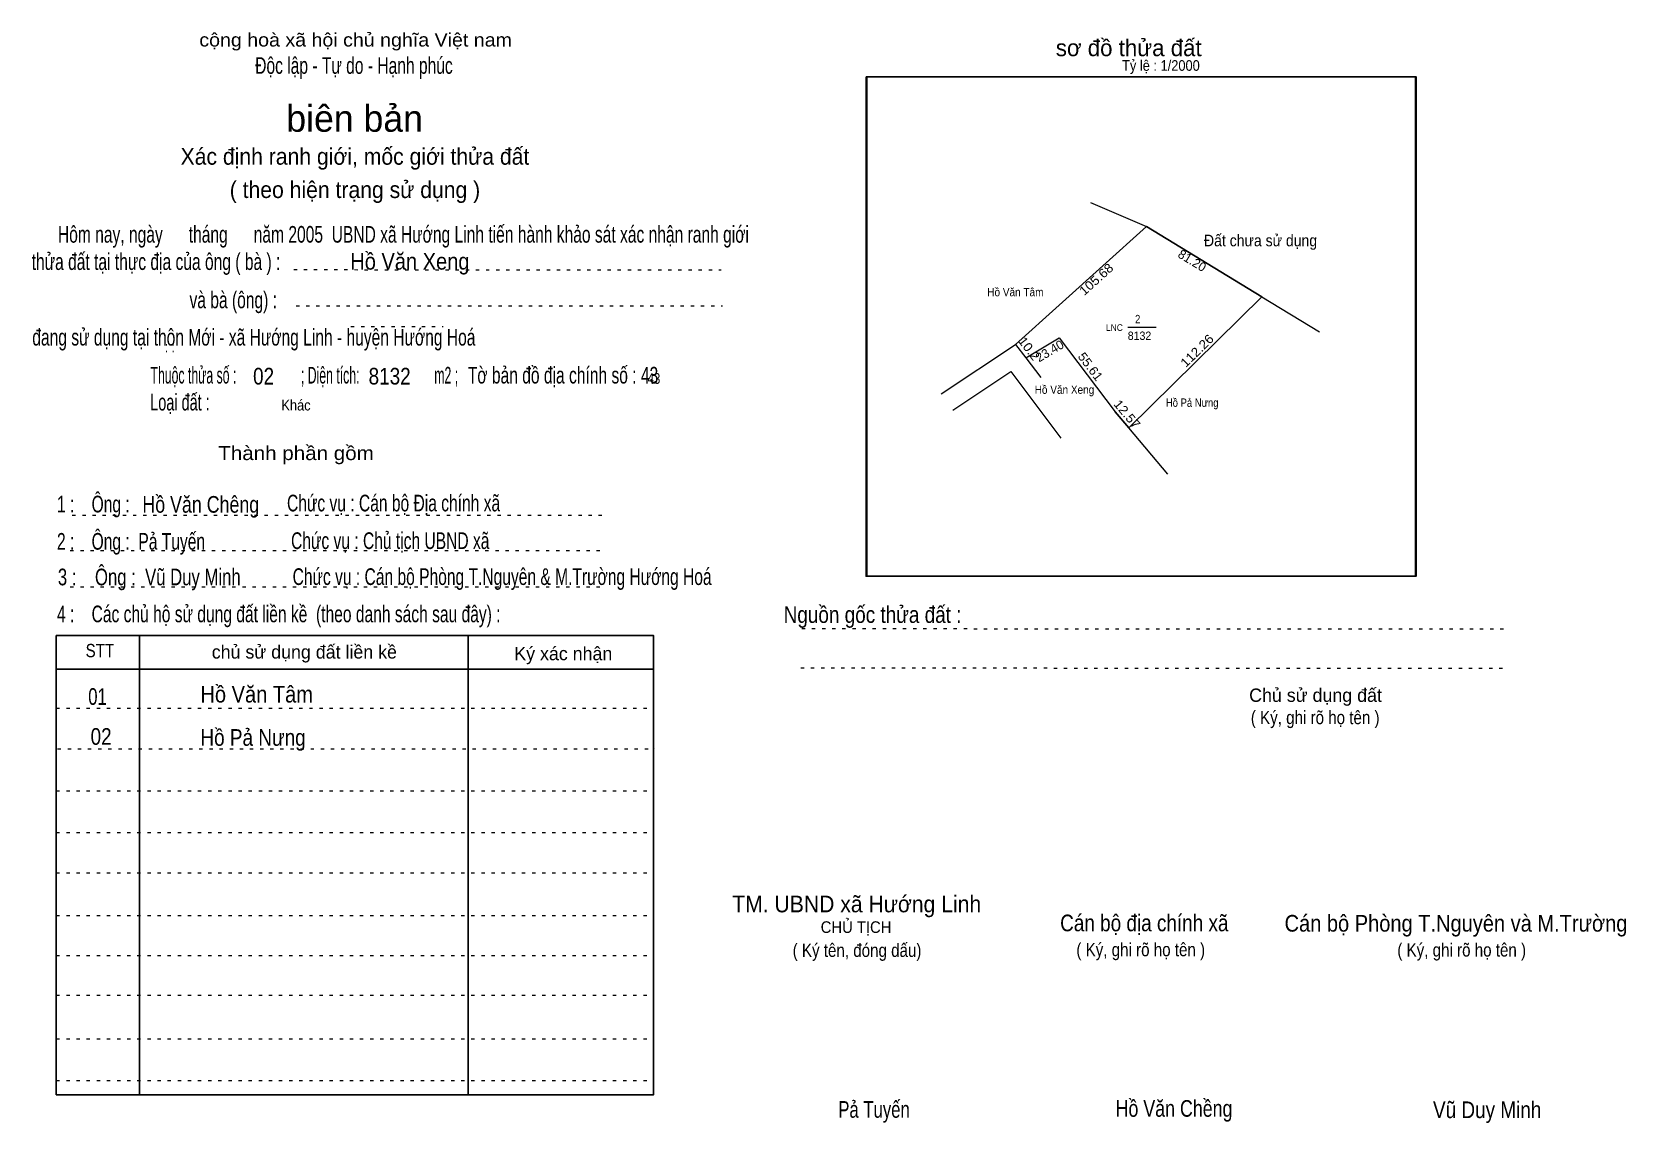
# Model space of a CAD drawing. Header units: centimetres. Extents: x -1.5 to 46.4, y -3.9 to 28.9.
import ezdxf
from ezdxf.enums import TextEntityAlignment as Align

# ---------------------------------------------------------------- set-up
doc = ezdxf.new("R2010")
doc.units = ezdxf.units.CM
doc.header["$LTSCALE"] = 0.17
doc.linetypes.add('DOTTED', pattern=[1.5, 0.3, -1.2])
for name, color, linetype in [('1', 7, 'Continuous'), ('16', 7, 'Continuous'), ('34', 7, 'Continuous'), ('51', 7, 'Continuous')]:
    doc.layers.add(name, color=color, linetype=linetype)
for name, color, linetype, lineweight in [('15', 7, 'Continuous', 13), ('2', 7, 'Continuous', 25), ('22', 7, 'Continuous', 13), ('5', 7, 'DOTTED', 13)]:
    doc.layers.add(name, color=color, linetype=linetype, lineweight=lineweight)

msp = doc.modelspace()

# ---------------------------------------------------------------- linework, layer by layer
at = {"layer": '15'}
msp.add_line((31.42, 20), (32.27, 20), dxfattribs=at)
at = {"layer": '2'}
msp.add_lwpolyline([(23.56, 27.52), (40.06, 27.52), (40.06, 12.52), (23.56, 12.52)], close=True, dxfattribs=at)
at = {"layer": '22'}
for p, q in [((30.3, 23.75), (31.98, 23.02)), ((31.98, 23.02), (28.05, 19.48)), ((31.45, 16.98), (35.45, 20.91)), ((25.82, 18), (28.05, 19.48)), ((28.05, 19.48), (28.36, 19.08)), ((28.36, 19.08), (28.81, 18.49)), ((31.45, 16.98), (31.04, 17.46)), ((32.62, 15.59), (31.45, 16.98))]:
    msp.add_line(p, q, dxfattribs=at)
msp.add_lwpolyline([(31.04, 17.46), (31.45, 16.98), (35.45, 20.91), (31.98, 23.02), (28.05, 19.48), (28.36, 19.08), (29.36, 19.68)], close=True, dxfattribs=at)
for points in [[(31.98, 23.02), (35.45, 20.91), (37.18, 19.86)], [(28.36, 19.08), (29.36, 19.68), (31.04, 17.46)], [(26.17, 17.51), (27.91, 18.67), (29.41, 16.67)]]:
    msp.add_lwpolyline(points, dxfattribs=at)
at = {"layer": '5'}
for p, q in [((6.37, 21.73), (19.21, 21.72)), ((6.44, 20.64), (19.25, 20.64)), ((8.09, 20.02), (10.86, 20.02)), ((-0.28, 14.36), (15.72, 14.36)), ((-0.34, 13.3), (15.66, 13.3)), ((-0.34, 12.2), (15.66, 12.2)), ((21.63, 10.95), (42.72, 10.94)), ((21.6, 9.77), (42.69, 9.76)), ((-0.76, 8.56), (17.18, 8.56)), ((-0.72, 7.34), (17.22, 7.34)), ((-0.76, 6.08), (17.18, 6.08)), ((-0.76, 4.83), (17.18, 4.83)), ((-0.76, 3.62), (17.18, 3.62)), ((-0.76, 2.33), (17.18, 2.33)), ((-0.76, 1.13), (17.18, 1.13)), ((-0.76, -0.06), (17.18, -0.06)), ((-0.76, -1.37), (17.18, -1.37)), ((-0.76, -2.62), (17.18, -2.62))]:
    msp.add_line(p, q, dxfattribs=at)
at = {"layer": '5', "linetype": 'Continuous', "lineweight": 25}
for p, q in [((1.74, 10.74), (1.74, -3.05)), ((11.61, 10.74), (11.61, -3.05)), ((-0.76, 9.73), (17.18, 9.73))]:
    msp.add_line(p, q, dxfattribs=at)
for points in [[(23.58, 27.52), (40.08, 27.52), (40.08, 12.52), (23.58, 12.52)], [(-0.76, 10.74), (17.18, 10.74), (17.18, -3.05), (-0.76, -3.05)]]:
    msp.add_lwpolyline(points, close=True, dxfattribs=at)

# ---------------------------------------------------------------- texts
at = {"layer": '1'}
for s, height, width, p in [('Đất chưa sử dụng', 0.35, 0.9, (33.71, 22.43)), ('01', 0.5, 0.75, (0.2, 8.66)), ('02', 0.5, 0.85, (0.27, 7.46))]:
    msp.add_text(s, height=height, dxfattribs=dict(at, width=width)).set_placement(p)
at = {"layer": '15'}
for s, width, p in [('2', 0.85, (31.64, 20.12)), ('8132', 0.95, (31.42, 19.62))]:
    msp.add_text(s, height=0.25, dxfattribs=dict(at, width=width)).set_placement(p)
at = {"layer": '16'}
for s, width, p in [('Hồ Văn Xeng', 0.9, (8.07, 21.73)), ('Hồ Văn Tâm', 0.9, (3.57, 8.73)), ('Hồ Pả Nưng', 0.85, (3.57, 7.43))]:
    msp.add_text(s, height=0.5, dxfattribs=dict(at, width=width)).set_placement(p)
for s, width, p in [('Hồ Văn Tâm', 0.9, (28.045, 20.93)), ('Hồ Văn Xeng', 0.9, (29.52, 18)), ('Hồ Pả Nưng', 0.85, (33.355, 17.61))]:
    msp.add_text(s, height=0.25, dxfattribs=dict(at, width=width)).set_placement(p, align=Align.CENTER)
at = {"layer": '22', "width": 0.95}
msp.add_text('LNC', height=0.2, dxfattribs=at).set_placement((31.02, 19.89), align=Align.CENTER)
at = {"layer": '34'}
for s, height, width, p in [(': : ', 0.32, 0.85, (2.5, 19.25)), ('02', 0.5, 0.85, (5.15, 18.28)), ('8132', 0.5, 0.85, (8.62, 18.28)), ('43', 0.32, 0.8, (17, 18.3)), ('Khác', 0.32, 0.9, (6, 17.5))]:
    msp.add_text(s, height=height, dxfattribs=dict(at, width=width)).set_placement(p)
at = {"layer": '5'}
for s, height, width, p in [('cộng hoà xã hội chủ nghĩa Việt nam', 0.4, 1.1, (8.23, 28.43)), ('Độc lập - Tự do - Hạnh phúc', 0.5, 0.7, (8.18, 27.61)), ('Xác định ranh giới, mốc giới thửa đất', 0.5, 0.95, (8.21, 24.88)), ('( theo hiện trạng sử dụng )', 0.5, 0.95, (8.21, 23.88)), ('Thành phần gồm', 0.42, 1.1, (6.44, 16.01)), ('Hồ Văn Chêng', 0.5, 0.8, (3.58, 14.43)), ('Chức vụ : Cán bộ Địa chính xã', 0.5, 0.7, (9.37, 14.47)), ('Chức vụ : Chủ tịch UBND xã', 0.5, 0.7, (9.27, 13.34)), ('Chức vụ : Cán bộ Phòng T.Nguyên & M.Trường Hướng Hoá', 0.5, 0.7, (12.63, 12.26)), ('    Nguồn gốc thửa đất :', 0.5, 0.85, (23.44, 11.12)), ('( Ký, ghi rõ họ tên )', 0.4, 0.85, (37.05, 8.08)), ('CHỦ TỊCH', 0.35, 0.95, (23.26, 1.81)), ('( Ký tên, đóng dấu)', 0.4, 0.85, (23.29, 1.09)), ('( Ký, ghi rõ họ tên )', 0.4, 0.85, (31.81, 1.11)), ('( Ký, ghi rõ họ tên )', 0.4, 0.85, (41.45, 1.1)), ('Pả Tuyến', 0.5, 0.75, (23.8, -3.74)), ('Hồ Văn Chềng', 0.5, 0.8, (32.81, -3.71)), ('Vũ Duy Minh', 0.5, 0.85, (42.215, -3.75))]:
    msp.add_text(s, height=height, dxfattribs=dict(at, width=width)).set_placement(p, align=Align.CENTER)
msp.add_text('sơ đồ thửa đất', height=0.5, dxfattribs=at).set_placement((29.26, 28.14))
for s, height, p in [('biên bản', 0.8, (8.2, 25.87)), ('      chủ sử dụng đất liền kề', 0.4, (6.245, 10.05)), ('   Ký xác nhận', 0.4, (14.245, 10)), ('Chủ sử dụng đất', 0.4, (37.06, 8.75))]:
    msp.add_text(s, height=height, dxfattribs=at).set_placement(p, align=Align.CENTER)
for s, height, width, p in [('   Hôm nay, ngày      tháng      năm 2005  UBND xã Hướng Linh tiến hành khảo sát xác nhận ranh giới ', 0.5, 0.7, (-1.1, 22.54)), ('thửa đất tại thực địa của ông ( bà ) :                                       ', 0.5, 0.7, (-1.5, 21.72)), ('                                     và bà (ông) :', 0.5, 0.7, (-1.57, 20.57)), (' đang sử dụng tại thôn Mới - xã Hướng Linh - huyện Hướng Hoá', 0.5, 0.7, (-1.61, 19.45)), ('Thuộc thửa số :                   ; Diện tích:                      m2 ;                                            ', 0.5, 0.55, (2.07, 18.31)), ('Tờ bản đồ địa chính số : 43', 0.5, 0.7, (11.6, 18.31)), ('Loại đất :  ', 0.5, 0.65, (2.06, 17.5)), ('    1 :    Ông :                                                        ', 0.5, 0.7, (-1.26, 14.44)), ('    2 :    Ông :  Pả Tuyến', 0.5, 0.7, (-1.26, 13.32)), ('    3 :    Ông :  Vũ Duy Minh', 0.5, 0.75, (-1.27, 12.25)), ('    4 :    Các chủ hộ sử dụng đất liền kề  (theo danh sách sau đây) :', 0.5, 0.7, (-1.26, 11.14)), ('STT', 0.4, 0.85, (0.12, 10.09)), ('TM. UBND xã Hướng Linh', 0.5, 0.95, (19.54, 2.43)), ('Cán bộ địa chính xã  ', 0.5, 0.85, (29.39, 1.86)), ('Cán bộ Phòng T.Nguyên và M.Trường', 0.5, 0.9, (36.13, 1.85))]:
    msp.add_text(s, height=height, dxfattribs=dict(at, width=width)).set_placement(p)
at = {"layer": '51', "width": 0.9}
msp.add_text('Tỷ lệ : 1/2000', height=0.32, dxfattribs=at).set_placement((31.25, 27.7))
at = {"layer": '51'}
for s, rotation, p in [('81.20', 328.82, (33.2851, 21.8848)), ('23.40', 30.796, (29.1459, 19.1719))]:
    msp.add_text(s, height=0.27, rotation=rotation, dxfattribs=at).set_placement(p, align=Align.CENTER)
for s, rotation, width, p in [('105.68', 41.959, 1.1, (30.5647, 21.3399)), ('10.2', 307.654, 1.1, (28.3489, 19.2775)), ('112.26', 44.509, 1.1, (33.5954, 19.198)), ('55.61', 307.136, 1.05, (30.1904, 18.7365)), ('12.57', 309.998, 1.1, (31.2957, 17.3018))]:
    msp.add_text(s, height=0.27, rotation=rotation, dxfattribs=dict(at, width=width)).set_placement(p, align=Align.CENTER)

doc.saveas('drawing.dxf')
